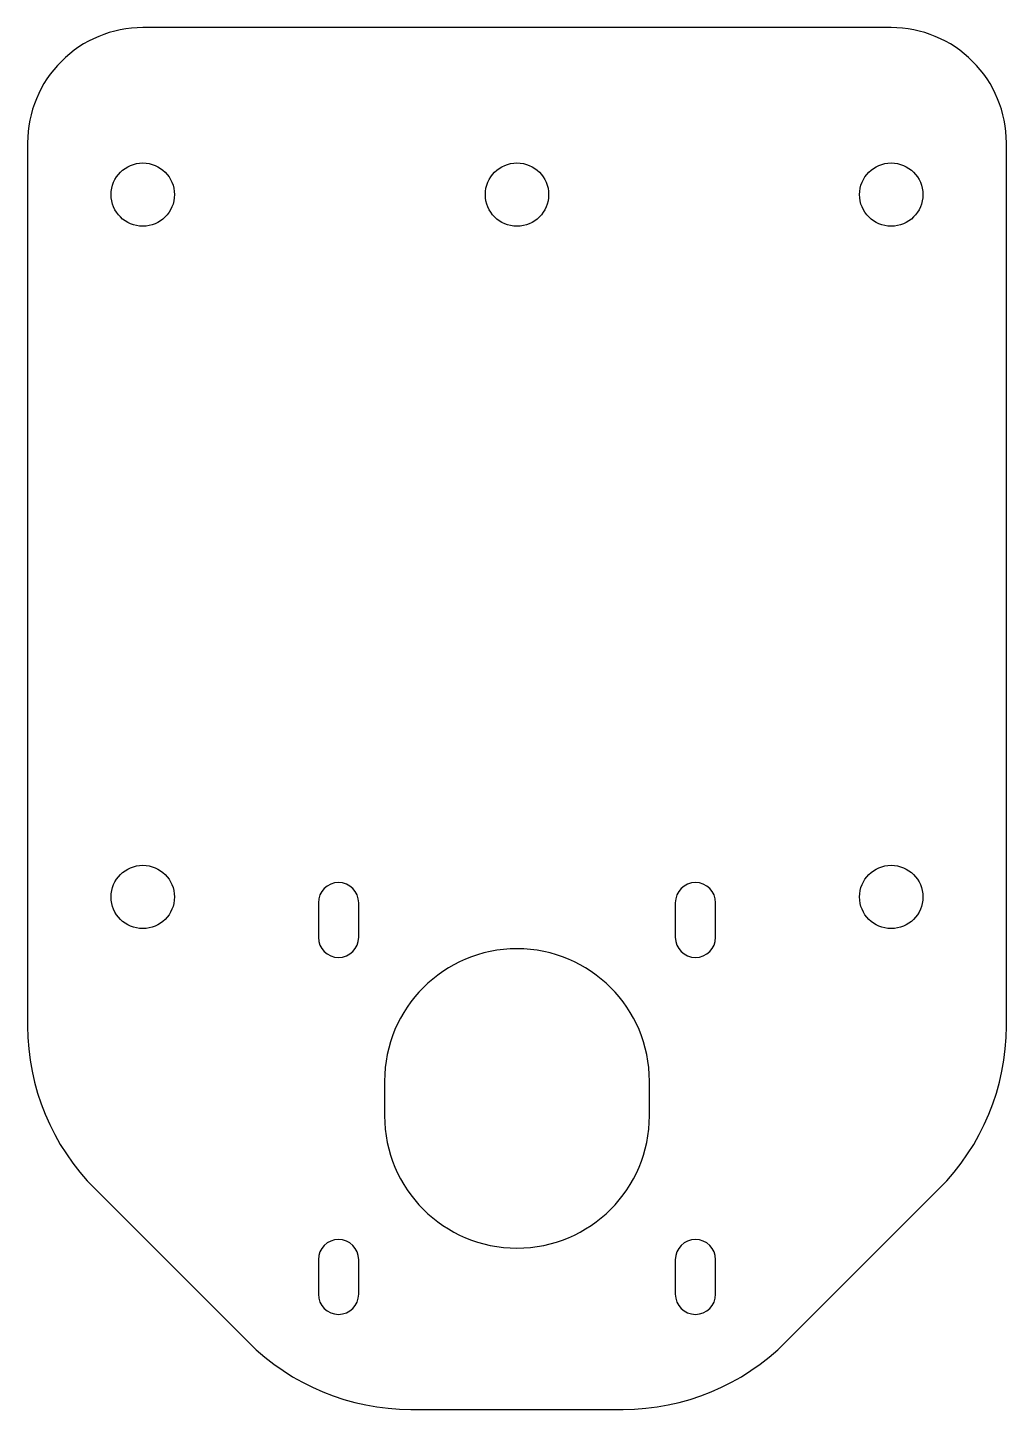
# Model space of a CAD drawing. Header units: millimetres. Extents: x -43 to 43, y 65 to 185.
import ezdxf

# ---------------------------------------------------------------- set-up
doc = ezdxf.new("R2010")
doc.units = ezdxf.units.MM
doc.layers.get('0').update_dxf_attribs({"linetype": 'CONTINUOUS'})

msp = doc.modelspace()

# ---------------------------------------------------------------- linework, layer by layer
for points in [[(-42.5, 175), (-42.5, 98.28, 0.198912), (-36.64, 84.14), (-23.36, 70.86, 0.198912), (-9.22, 65), (9.22, 65, 0.198912), (23.36, 70.86), (36.64, 84.14, 0.198912), (42.5, 98.28), (42.5, 175, 0.414214), (32.5, 185), (-32.5, 185, 0.414214)], [(-13.75, 109, 1), (-17.25, 109), (-17.25, 106, 1), (-13.75, 106)], [(17.25, 109, 1), (13.75, 109), (13.75, 106, 1), (17.25, 106)], [(11.5, 93.5, 1), (-11.5, 93.5), (-11.5, 90.5, 1), (11.5, 90.5)], [(-17.25, 75, 1), (-13.75, 75), (-13.75, 78, 1), (-17.25, 78)], [(13.75, 75, 1), (17.25, 75), (17.25, 78, 1), (13.75, 78)]]:
    msp.add_lwpolyline(points, format="xyb", close=True)
for centre in [(-32.5, 170.5), (0, 170.5), (32.5, 170.5), (-32.5, 109.5), (32.5, 109.5)]:
    msp.add_circle(centre, 2.75)

doc.saveas('drawing.dxf')
